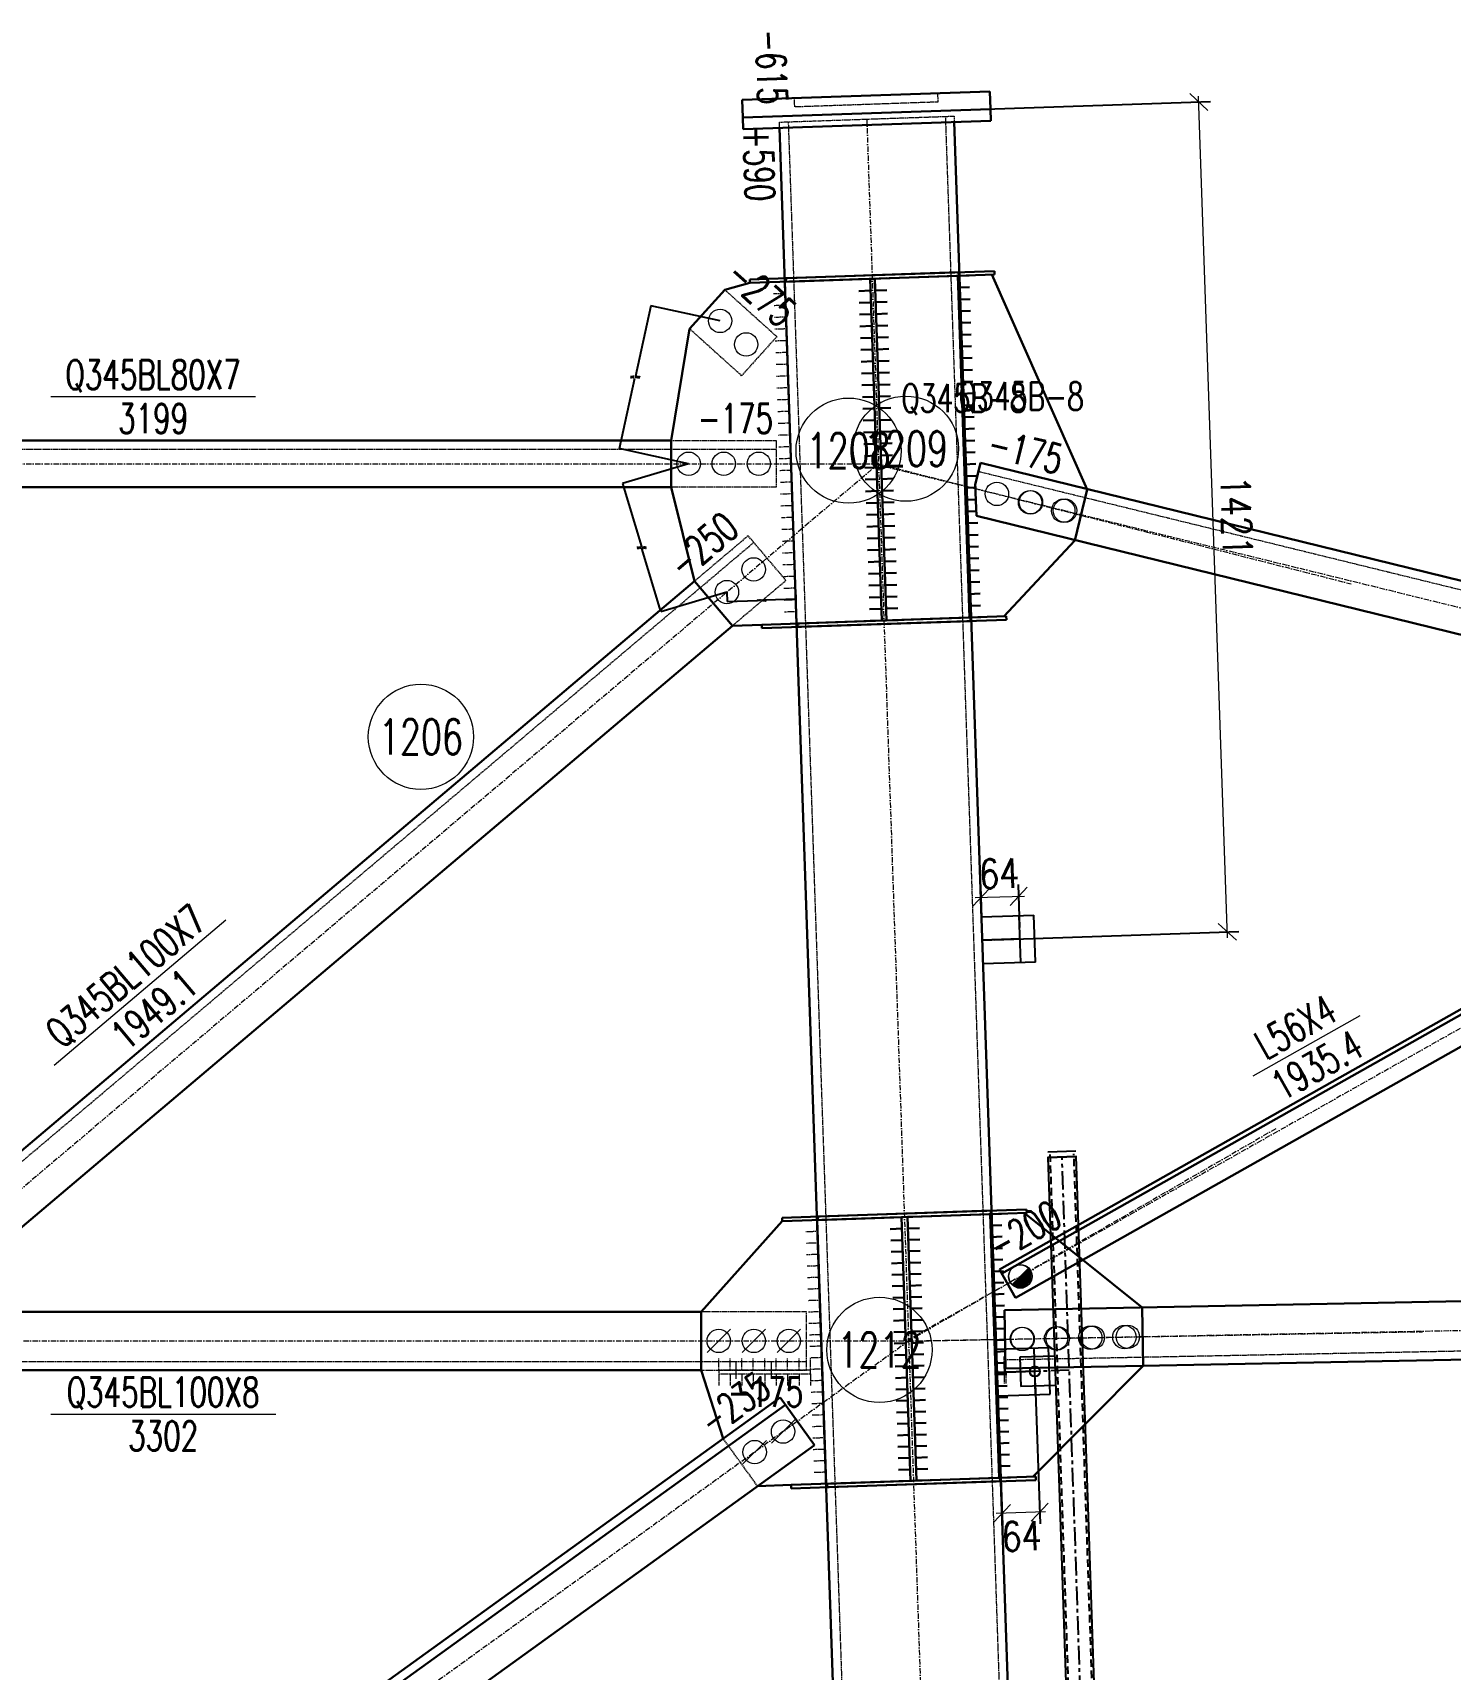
# Model space of a CAD drawing. Extents: x 200306 to 244369, y -126880 to -87343.
# Drawn here: x 230018 to 232443, y -92222 to -89422 of the extents above; entities that cross this region are included whole.
import ezdxf
from ezdxf.enums import TextEntityAlignment as Align

# ---------------------------------------------------------------- set-up
doc = ezdxf.new("R2010")
doc.units = 0
doc.header["$MEASUREMENT"] = 0
for name, pattern in [('CENTER', [50.8, 31.75, -6.35, 6.35, -6.35]), ('Dash', [2.75, 2, -0.75]), ('DashDot', [15.6, 9, -3, 0.6, -3]), ('DASHED', [19.05, 12.7, -6.35])]:
    doc.linetypes.add(name, pattern=pattern)
doc.layers.get('0').update_dxf_attribs({"linetype": 'CONTINUOUS', "lineweight": 25})
doc.layers.get('Defpoints').update_dxf_attribs({"linetype": 'CONTINUOUS'})
doc.styles.add('DimFont', font='simplex.shx', dxfattribs={"width": 0.8, "bigfont": 'gbhzfs.shx'})
doc.styles.get("Standard").update_dxf_attribs({"font": 'simplex.shx', "width": 0.7, "height": 3, "bigfont": 'gbhzfs.shx'})
doc.dimstyles.new('DHDxfDimStyleOpen30', dxfattribs={"dimtxt": 2.5, "dimasz": 2.5, "dimexe": 1.25, "dimexo": 0.625, "dimtad": 2, "dimtxsty": 'DimFont', "dimblk": 'OPEN30', "dimblk1": 'OPEN30', "dimblk2": 'OPEN30', "dimcen": 2.5, "dimadec": 0, "dimazin": 0, "dimtfac": 1, "dimtmove": 0, "dimatfit": 3, "dimldrblk": 'OPEN30', "dimfxl": 0, "dimarcsym": 0})
doc.dimstyles.new('ISO-25$0', dxfattribs={"dimtxt": 2, "dimasz": 1.5, "dimexe": 1.25, "dimexo": 0.625, "dimtad": 1, "dimdsep": 46, "dimtxsty": 'Standard', "dimcen": 2.5, "dimclrd": 150, "dimclre": 2, "dimclrt": 6, "dimadec": 0, "dimazin": 0, "dimtfac": 1, "dimtmove": 0, "dimatfit": 0, "dimfxl": 0, "dimarcsym": 0})

# ---------------------------------------------------------------- blocks, each defined once
blk = doc.blocks.new('T6355 [365-1875-1875-1875-365]')
at = {"color": 4, "linetype": 'DASHED'}
for p, q in [((0, 0), (0, -6365)), ((41, -6365), (41, 0))]:
    blk.add_line(p, q, dxfattribs=at)
at = {"color": 1, "linetype": 'CENTER'}
for p, q in [((20.5, -6360), (20.5, -5)), ((20.5, -370), (-38.5, -370))]:
    blk.add_line(p, q, dxfattribs=at)
at = {"color": 4}
for p, q in [((-3.5, -345), (-63.5, -345)), ((-63.5, -345), (-63.5, -395)), ((-3.5, -395), (-63.5, -395))]:
    blk.add_line(p, q, dxfattribs=at)
blk.add_lwpolyline([(44.5, -6360), (44.5, -5), (-3.5, -5), (-3.5, -6360)], close=True, dxfattribs=at)
blk.add_circle((-38.5, -370), 8.75, dxfattribs=at)
blk = doc.blocks.new('*D131')
at = {"color": 2, "linetype": 'Continuous', "lineweight": -2}
for p, q in [((231205.5, -90378.7), (231206.1, -90394.9)), ((231322.9, -90374.7), (231323.5, -90390.9))]:
    blk.add_line(p, q, dxfattribs=at)
at = {"color": 150, "linetype": 'Continuous', "lineweight": -2}
for p, q in [((231206.2, -90394.7), (231257.9, -90393)), ((231323.3, -90390.7), (231271.7, -90392.5))]:
    blk.add_line(p, q, dxfattribs=at)
at = {"color": 150, "linetype": 'Continuous'}
for points in [[(231206.2, -90394.7), (231206.2, -90394.8), (231206.1, -90394.7)], [(231323.3, -90390.7), (231323.3, -90390.7), (231323.5, -90390.7)]]:
    blk.add_solid(points, dxfattribs=at)
at = {"layer": 'Defpoints', "color": 0, "linetype": 'Continuous'}
for p in [(231205.5, -90378.6), (231322.9, -90374.6), (231323.5, -90390.7)]:
    blk.add_point(p, dxfattribs=at)
at = {"color": 6, "linetype": 'Continuous', "insert": (231264.8, -90392.7), "char_height": 3, "attachment_point": 5}
blk.add_mtext('\\A1;117.4980', dxfattribs=at)
blk = doc.blocks.new('*D132')
at = {"color": 2, "linetype": 'Continuous', "lineweight": -2}
for p, q in [((231140.1, -90159.1), (231026.9, -90192.8)), ((231205.5, -90378.6), (231092.3, -90412.4))]:
    blk.add_line(p, q, dxfattribs=at)
at = {"color": 150, "linetype": 'Continuous', "lineweight": -2}
for p, q in [((231027.1, -90192.9), (231059.3, -90300.9)), ((231092.4, -90412.1), (231060.2, -90304.1))]:
    blk.add_line(p, q, dxfattribs=at)
at = {"color": 150, "linetype": 'Continuous'}
for points in [[(231027.1, -90192.9), (231027.1, -90192.9), (231027, -90192.8)], [(231092.4, -90412.1), (231092.4, -90412.2), (231092.5, -90412.3)]]:
    blk.add_solid(points, dxfattribs=at)
at = {"layer": 'Defpoints', "color": 0, "linetype": 'Continuous'}
for p in [(231140.1, -90159.1), (231027, -90192.8), (231205.6, -90378.6)]:
    blk.add_point(p, dxfattribs=at)
at = {"color": 6, "linetype": 'Continuous', "insert": (231059.7, -90302.5), "char_height": 3, "attachment_point": 5}
blk.add_mtext('\\A1;229.1056', dxfattribs=at)
blk = doc.blocks.new('*D133')
at = {"color": 150, "linetype": 'Continuous', "lineweight": -2}
for p, q in [((231075.4, -89888.8), (231048.9, -90009.2)), ((231021.6, -90132.8), (231048.2, -90012.4))]:
    blk.add_line(p, q, dxfattribs=at)
at = {"color": 2, "linetype": 'Continuous', "lineweight": -2}
for p, q in [((231193.9, -89914.7), (231075.2, -89888.6)), ((231140.1, -90159), (231021.4, -90132.9))]:
    blk.add_line(p, q, dxfattribs=at)
at = {"color": 150, "linetype": 'Continuous'}
for points in [[(231075.4, -89888.8), (231075.4, -89888.8), (231075.4, -89888.6)], [(231021.6, -90132.8), (231021.7, -90132.8), (231021.6, -90132.9)]]:
    blk.add_solid(points, dxfattribs=at)
at = {"layer": 'Defpoints', "color": 0, "linetype": 'Continuous'}
for p in [(231075.4, -89888.6), (231194, -89914.7), (231140.1, -90159.1)]:
    blk.add_point(p, dxfattribs=at)
at = {"color": 6, "linetype": 'Continuous', "insert": (231048.5, -90010.8), "char_height": 3, "attachment_point": 5}
blk.add_mtext('\\A1;250.1822', dxfattribs=at)
blk = doc.blocks.new('_OBLIQUE')
at = {"color": 0, "linetype": 'ByBlock', "lineweight": -2}
blk.add_line((-0.5, -0.5), (0.5, 0.5), dxfattribs=at)
blk = doc.blocks.new('*D137')
at = {"color": 0, "linetype": 'Continuous', "lineweight": -2}
for p, q in [((231668.7, -91734.3), (231677, -91975)), ((231733.2, -91732.1), (231741.4, -91972.7))]:
    blk.add_line(p, q, dxfattribs=at)
at = {"color": 0, "linetype": 'Continuous', "lineweight": 0}
blk.add_line((231750.8, -91952.4), (231666.3, -91955.3), dxfattribs=at)
at = {"layer": 'Defpoints', "color": 0, "linetype": 'Continuous'}
for p in [(231668, -91714.3), (231732.5, -91712.1), (231676.3, -91955)]:
    blk.add_point(p, dxfattribs=at)
at = {"color": 0, "linetype": 'Continuous', "lineweight": 0, "xscale": 30, "yscale": 30, "zscale": 30}
for p, rotation in [((231676.3, -91955), 181.9641055181634), ((231740.8, -91952.8), 1.964105518163483)]:
    blk.add_blockref('_OBLIQUE', p, dxfattribs=dict(at, rotation=rotation))
at = {"color": 6, "linetype": 'Continuous', "insert": (231709.9, -91993.8), "char_height": 50, "attachment_point": 5, "rotation": 1.9641, "style": 'DimFont'}
blk.add_mtext('64', dxfattribs=at)
blk = doc.blocks.new('_OPEN30')
at = {"color": 0, "linetype": 'ByBlock', "lineweight": -2}
for p, q in [((-1, 0.268), (0, 0)), ((0, 0), (-1, -0.268)), ((0, 0), (-1, 0))]:
    blk.add_line(p, q, dxfattribs=at)
blk = doc.blocks.new('*D142')
at = {"color": 0, "linetype": 'Continuous', "lineweight": -2}
for p, q in [((231614, -89553.6), (232033, -89539.2)), ((231662.7, -90973.7), (232081.7, -90959.3))]:
    blk.add_line(p, q, dxfattribs=at)
at = {"color": 0, "linetype": 'Continuous', "lineweight": 0}
blk.add_line((232062.1, -90970), (232012.7, -89529.9), dxfattribs=at)
at = {"layer": 'Defpoints', "color": 0, "linetype": 'Continuous'}
for p in [(232013.1, -89539.9), (231594, -89554.3), (231642.7, -90974.4)]:
    blk.add_point(p, dxfattribs=at)
at = {"color": 0, "linetype": 'Continuous', "lineweight": 0, "xscale": 30, "yscale": 30, "zscale": 30}
for p, rotation in [((232013.1, -89539.9), 91.96410551816753), ((232061.8, -90960), 271.9641055181675)]:
    blk.add_blockref('_OBLIQUE', p, dxfattribs=dict(at, rotation=rotation))
at = {"color": 6, "linetype": 'Continuous', "insert": (232077.4, -90248.6), "char_height": 50, "attachment_point": 5, "rotation": 271.9641, "style": 'DimFont'}
blk.add_mtext('1421', dxfattribs=at)
blk = doc.blocks.new('*D143')
at = {"color": 0, "linetype": 'Continuous', "lineweight": -2}
for p, q in [((231642.1, -90954.4), (231640, -90881.1)), ((231706.6, -90952.5), (231704.4, -90879.2))]:
    blk.add_line(p, q, dxfattribs=at)
at = {"color": 0, "linetype": 'Continuous', "lineweight": 0}
blk.add_line((231630.6, -90901.4), (231715, -90898.9), dxfattribs=at)
at = {"layer": 'Defpoints', "color": 0, "linetype": 'Continuous'}
for p in [(231705, -90899.2), (231707.1, -90972.5), (231642.7, -90974.4)]:
    blk.add_point(p, dxfattribs=at)
at = {"color": 0, "linetype": 'Continuous', "lineweight": 0, "xscale": 30, "yscale": 30, "zscale": 30}
for p, rotation in [((231640.6, -90901.1), 181.65962780353), ((231705, -90899.2), 1.659627803529979)]:
    blk.add_blockref('_OBLIQUE', p, dxfattribs=dict(at, rotation=rotation))
at = {"color": 6, "linetype": 'Continuous', "insert": (231671.6, -90860.2), "char_height": 50, "attachment_point": 5, "rotation": 1.6596, "style": 'DimFont'}
blk.add_mtext('64', dxfattribs=at)
blk = doc.blocks.new('M20X45S')
at = {"color": 3, "linetype": 'Continuous', "lineweight": 13}
blk.add_circle((0, 0), 1, dxfattribs=at)
blk = doc.blocks.new('M20X55S')
at = {"color": 3, "linetype": 'Continuous', "lineweight": 13}
blk.add_line((-1, -1), (1, 1), dxfattribs=at)
blk.add_circle((0, 0), 1, dxfattribs=at)
blk = doc.blocks.new('M16X40S')
at = {"color": 3, "linetype": 'Continuous', "lineweight": 13}
blk.add_line((-0.707, -0.707), (0.707, 0.707), dxfattribs=at)
blk.add_circle((0, 0), 1, dxfattribs=at)
for radius in [0.9, 0.8, 0.7, 0.6, 0.5, 0.4, 0.3, 0.2, 0.1]:
    blk.add_arc((0, 0), radius, 225, 45, dxfattribs=at)

msp = doc.modelspace()

# ---------------------------------------------------------------- linework, layer by layer
at = {"color": 1, "linetype": 'Dash', "lineweight": 20}
for p, q in [((231321.61986, -89548.61207), (231321.10576, -89533.62089)), ((231566.47592, -89540.21509), (231321.61986, -89548.61207)), ((231565.96182, -89525.2239), (231566.47592, -89540.21509)), ((231295.49255, -89574.52277), (231594.31689, -89564.27502)), ((231310.48374, -89574.00867), (231553.42572, -96658.19907)), ((231579.3257, -89564.78912), (231822.26769, -96648.97953)), ((231594.31689, -89564.27502), (231594.65962, -89574.26915)), ((231295.83529, -89584.51689), (231295.49255, -89574.52277)), ((231245.04165, -89849.72848), (231304.85998, -89847.6771)), ((231304.85998, -89847.6771), (231284.87173, -89848.36257)), ((231600.72368, -89837.53089), (231659.1377, -89835.52766)), ((231201.79265, -89861.21752), (231290.94361, -89941.54252)), ((231305.55143, -89867.8397), (231285.56318, -89868.52517)), ((231306.24288, -89888.00231), (231286.25463, -89888.68778)), ((231306.93432, -89908.16491), (231286.94607, -89908.85038)), ((231230.69986, -90008.40575), (231141.5489, -89928.08074)), ((231307.62577, -89928.32752), (231287.63752, -89929.01298)), ((231290.94361, -89941.54252), (231230.69986, -90008.40575)), ((231308.31722, -89948.49012), (231288.32897, -89949.17559)), ((231309.00867, -89968.65272), (231289.02042, -89969.33819)), ((231309.70011, -89988.81533), (231289.71186, -89989.50079)), ((231310.39156, -90008.97793), (231290.40331, -90009.6634)), ((231311.08301, -90029.14053), (231291.09476, -90029.826)), ((231311.77445, -90049.30314), (231291.7862, -90049.98861)), ((231312.4659, -90069.46574), (231292.47765, -90070.15121)), ((231313.15735, -90089.62835), (231293.1691, -90090.31381)), ((228091.10642, -90134.05227), (231290.12602, -90134.05227)), ((231110.12602, -90119.05227), (231290.12602, -90119.05227)), ((231290.12602, -90119.05227), (231290.12602, -90199.05227)), ((231313.8488, -90109.79095), (231293.86055, -90110.47642)), ((231314.54024, -90129.95355), (231294.55199, -90130.63902)), ((231315.23169, -90150.11616), (231295.24344, -90150.80163)), ((231315.92314, -90170.27876), (231295.93489, -90170.96423)), ((231635.85027, -90172.02865), (236847.3151, -91450.59943)), ((231290.12602, -90199.05227), (231110.12602, -90199.05227)), ((231316.61458, -90190.44137), (231296.62633, -90191.12683)), ((231317.30603, -90210.60397), (231297.31778, -90211.28944)), ((231317.99748, -90230.76657), (231298.00923, -90231.45204)), ((231318.68893, -90250.92918), (231298.70068, -90251.61465)), ((231319.38037, -90271.09178), (231299.39212, -90271.77725)), ((231251.67676, -90293.77067), (229763.45354, -91552.48879)), ((231241.99007, -90282.31781), (231150.36662, -90359.81163)), ((231306.56803, -90358.67021), (231241.99007, -90282.31781)), ((231320.07182, -90291.25439), (231300.08357, -90291.93985)), ((231320.76327, -90311.41699), (231300.77502, -90312.10246)), ((231321.45471, -90331.57959), (231301.46646, -90332.26506)), ((231322.14616, -90351.7422), (231302.15791, -90352.42767)), ((231214.94487, -90436.16377), (231306.56803, -90358.67021)), ((231322.83761, -90371.9048), (231302.84936, -90372.59027)), ((231323.52906, -90392.06741), (231303.54081, -90392.75287)), ((231324.2205, -90412.23001), (231304.23225, -90412.91548)), ((231324.91195, -90432.39261), (231265.09362, -90434.444)), ((231324.91195, -90432.39261), (231304.9237, -90433.07808)), ((231679.18967, -90420.24318), (231620.77565, -90422.2464)), ((231655.77622, -91442.89973), (231714.18967, -91440.89653)), ((231300.09543, -91455.09729), (231359.91377, -91453.04591)), ((231359.91377, -91453.04591), (231339.92552, -91453.73137)), ((231360.58639, -91472.65964), (231340.59814, -91473.34511)), ((231361.25902, -91492.27337), (231341.27077, -91492.95884)), ((231361.93164, -91511.88711), (231341.94339, -91512.57257)), ((231362.60426, -91531.50084), (231342.61601, -91532.18631)), ((231363.27689, -91551.11457), (231343.28864, -91551.80004)), ((231363.94951, -91570.7283), (231343.96126, -91571.41377)), ((231364.62214, -91590.34204), (231344.63389, -91591.02751)), ((231682.24861, -91691.99582), (237332.16756, -91582.329)), ((231341.59661, -91609.93508), (231161.59661, -91609.93508)), ((231341.59661, -91709.93508), (231341.59661, -91609.93508)), ((231365.29476, -91609.95577), (231345.30651, -91610.64124)), ((231365.96739, -91629.5695), (231345.97914, -91630.25497)), ((231366.64001, -91649.18324), (231346.65176, -91649.86871)), ((231367.31263, -91668.79697), (231347.32438, -91669.48244)), ((228039.63583, -91694.93508), (231341.59661, -91694.93508)), ((231191.59661, -91709.93508), (231191.59661, -91689.94684)), ((231211.25151, -91709.93508), (231211.25151, -91689.94684)), ((231230.9064, -91709.93508), (231230.9064, -91689.94684)), ((231250.5613, -91709.93508), (231250.5613, -91689.94684)), ((231270.21619, -91709.93508), (231270.21619, -91689.94684)), ((231289.87109, -91709.93508), (231289.87109, -91689.94684)), ((231309.52599, -91709.93508), (231309.52599, -91689.94684)), ((231329.18088, -91709.93508), (231329.18088, -91689.94684)), ((231367.98526, -91688.4107), (231347.99701, -91689.09617)), ((231348.83578, -91709.93508), (231348.83578, -91689.94684)), ((231679.96785, -91706.78448), (231679.76634, -91686.79726)), ((231682.52079, -91706.96879), (231682.31928, -91686.98158)), ((231161.59661, -91709.93508), (231341.59661, -91709.93508)), ((231348.83578, -91709.93508), (231191.59661, -91709.93508)), ((231191.59661, -91709.93508), (231191.59661, -91715.93155)), ((231191.59661, -91715.93155), (231348.83578, -91715.93155)), ((231191.59661, -91715.93155), (231191.59661, -91735.91979)), ((231211.25151, -91715.93155), (231211.25151, -91735.91979)), ((231230.9064, -91715.93155), (231230.9064, -91735.91979)), ((231250.5613, -91715.93155), (231250.5613, -91735.91979)), ((231270.21619, -91715.93155), (231270.21619, -91735.91979)), ((231289.87109, -91715.93155), (231289.87109, -91735.91979)), ((231309.52599, -91715.93155), (231309.52599, -91735.91979)), ((231329.18088, -91715.93155), (231329.18088, -91735.91979)), ((231368.65788, -91708.02444), (231348.66963, -91708.70991)), ((231348.83578, -91715.93155), (231348.83578, -91709.93508)), ((231348.83578, -91715.93155), (231348.83578, -91735.91979)), ((231369.33051, -91727.63817), (231349.34226, -91728.32364)), ((231682.52079, -91706.96879), (231679.96785, -91706.78448)), ((231679.96785, -91706.78448), (231680.0283, -91712.78064)), ((231680.0283, -91712.78064), (231682.58124, -91712.96496)), ((231680.0283, -91712.78064), (231680.22981, -91732.76786)), ((231682.58124, -91712.96496), (231682.52079, -91706.96879)), ((231682.58124, -91712.96496), (231682.78274, -91732.95218)), ((231370.00313, -91747.2519), (231350.01488, -91747.93737)), ((231370.67576, -91766.86564), (231350.68751, -91767.5511)), ((231371.34838, -91786.47937), (231351.36013, -91787.16484)), ((231372.02101, -91806.0931), (231352.03276, -91806.77857)), ((231257.95577, -91908.1888), (231199.44728, -91827.0916)), ((231372.69363, -91825.70684), (231352.70538, -91826.3923)), ((231373.36625, -91845.32057), (231353.378, -91846.00604)), ((231374.03888, -91864.9343), (231354.05063, -91865.61977)), ((231374.7115, -91884.54804), (231354.72325, -91885.2335)), ((231729.66003, -91892.01239), (231671.24658, -91894.0156)), ((231375.38413, -91904.16177), (231315.56579, -91906.21315)), ((231375.38413, -91904.16177), (231355.39588, -91904.84724))]:
    msp.add_line(p, q, dxfattribs=at)
at = {"color": 2, "linetype": 'DashDot', "lineweight": 15}
for p, q in [((231444.90472, -89569.39889), (231708.75348, -97263.23092)), ((227916.10642, -90159.05227), (231465.12602, -90159.05227)), ((231465.16025, -90159.04939), (229690.61523, -91659.93444)), ((231458.74238, -90159.46701), (237131.52649, -91551.21697)), ((231464.58837, -90159.20051), (232273.94442, -90364.54847)), ((233397.57331, -90596.35935), (231511.6364, -91660.30938)), ((232144.66798, -91296.85884), (231516.91992, -91659.56722)), ((231511.60139, -91660.30155), (237361.48268, -91546.75339)), ((231516.0996, -91659.9593), (232395.95638, -91644.0832)), ((231516.5971, -91659.93473), (227771.98916, -94361.52386)), ((227864.63583, -91659.93508), (231516.59661, -91659.93508))]:
    msp.add_line(p, q, dxfattribs=at)
at = {"color": 7, "linetype": 'Continuous', "lineweight": 30}
for p, q in [((231450.45022, -89842.68429), (231430.46198, -89843.36976)), ((231458.44551, -89842.41011), (231478.43375, -89841.72464)), ((231600.72368, -89837.53089), (231620.19502, -89836.86314)), ((231451.14167, -89862.8469), (231431.15343, -89863.53237)), ((231459.13696, -89862.57271), (231479.1252, -89861.88724)), ((231459.82841, -89882.73532), (231479.81664, -89882.04985)), ((231601.41513, -89857.69349), (231620.88647, -89857.02575)), ((231602.10658, -89877.85609), (231621.57792, -89877.18835)), ((231451.83311, -89883.0095), (231431.84488, -89883.69497)), ((231452.52456, -89903.17211), (231432.53633, -89903.85757)), ((231460.51986, -89902.89792), (231480.50809, -89902.21245)), ((231602.79802, -89898.0187), (231622.26936, -89897.35096)), ((231453.21601, -89923.33471), (231433.22777, -89924.02018)), ((231461.2113, -89923.06052), (231481.19954, -89922.37506)), ((231603.48947, -89918.1813), (231622.96081, -89917.51356)), ((231604.18092, -89938.3439), (231623.65226, -89937.67616)), ((231453.90746, -89943.49731), (231433.91922, -89944.18278)), ((231454.5989, -89963.65992), (231434.61067, -89964.34539)), ((231461.90275, -89943.22313), (231481.89099, -89942.53766)), ((231462.5942, -89963.38573), (231482.58243, -89962.70026)), ((231604.87236, -89958.50651), (231624.3437, -89957.83877)), ((231455.29035, -89983.82252), (231435.30211, -89984.50799)), ((231463.28564, -89983.54834), (231483.27388, -89982.86287)), ((231605.56381, -89978.66911), (231625.03515, -89978.00137)), ((231455.9818, -90003.98513), (231435.99356, -90004.67059)), ((231463.97709, -90003.71094), (231483.96533, -90003.02547)), ((231606.25526, -89998.83172), (231625.7266, -89998.16398)), ((231606.94671, -90018.99432), (231626.41805, -90018.32658)), ((231456.67324, -90024.14773), (231436.68501, -90024.8332)), ((231457.36469, -90044.31033), (231437.37645, -90044.9958)), ((231464.66854, -90023.87354), (231484.65677, -90023.18808)), ((231465.35999, -90044.03615), (231485.34822, -90043.35068)), ((231607.63815, -90039.15692), (231627.10949, -90038.48918)), ((231458.05614, -90064.47294), (231438.0679, -90065.15841)), ((231466.05143, -90064.19875), (231486.03967, -90063.51328)), ((231608.3296, -90059.31953), (231627.80094, -90058.65179)), ((231458.74759, -90084.63554), (231438.75935, -90085.32101)), ((231459.43903, -90104.79815), (231439.4508, -90105.48361)), ((231466.74288, -90084.36135), (231486.73112, -90083.67589)), ((231467.43433, -90104.52396), (231487.42256, -90103.83849)), ((231609.02105, -90079.48213), (231628.49239, -90078.81439)), ((231609.71249, -90099.64474), (231629.18383, -90098.977)), ((231460.13048, -90124.96075), (231440.14224, -90125.64622)), ((231468.12577, -90124.68656), (231488.11401, -90124.0011)), ((231610.40394, -90119.80734), (231629.87528, -90119.1396)), ((231460.82193, -90145.12335), (231440.83369, -90145.80882)), ((231468.81722, -90144.84917), (231488.80546, -90144.1637)), ((231611.09539, -90139.96994), (231630.56673, -90139.3022)), ((231611.78683, -90160.13255), (231631.25818, -90159.46481)), ((231461.51337, -90165.28596), (231441.52514, -90165.97142)), ((231462.20482, -90185.44856), (231442.21658, -90186.13403)), ((231469.50867, -90165.01177), (231489.4969, -90164.3263)), ((231470.20012, -90185.17437), (231490.18835, -90184.48891)), ((231612.47828, -90180.29515), (231631.94962, -90179.62741)), ((231462.89627, -90205.61117), (231442.90803, -90206.29663)), ((231470.89156, -90205.33698), (231490.8798, -90204.65151)), ((231613.16973, -90200.45776), (231632.64107, -90199.79001)), ((231463.58772, -90225.77377), (231443.59948, -90226.45924)), ((231464.27916, -90245.93637), (231444.29093, -90246.62184)), ((231471.58301, -90225.49958), (231491.57125, -90224.81411)), ((231472.27446, -90245.66219), (231492.26269, -90244.97672)), ((231613.86118, -90220.62036), (231633.33252, -90219.95262)), ((231614.55262, -90240.78296), (231634.02396, -90240.11522)), ((231464.97061, -90266.09898), (231444.98237, -90266.78444)), ((231472.9659, -90265.82479), (231492.95414, -90265.13932)), ((231615.24407, -90260.94557), (231634.71541, -90260.27783)), ((231465.66206, -90286.26158), (231445.67382, -90286.94705)), ((231473.65735, -90285.98739), (231493.64559, -90285.30193)), ((231615.93552, -90281.10817), (231635.40686, -90280.44043)), ((231616.62696, -90301.27078), (231636.0983, -90300.60303)), ((231466.3535, -90306.42419), (231446.36527, -90307.10965)), ((231467.04495, -90326.58679), (231447.05671, -90327.27226)), ((231474.3488, -90306.15), (231494.33703, -90305.46453)), ((231475.04025, -90326.3126), (231495.02848, -90325.62713)), ((231617.31841, -90321.43338), (231636.78975, -90320.76564)), ((231467.7364, -90346.74939), (231447.74816, -90347.43486)), ((231475.73169, -90346.47521), (231495.71993, -90345.78974)), ((231618.00986, -90341.59598), (231637.4812, -90340.92824)), ((231468.42784, -90366.912), (231448.43961, -90367.59746)), ((231476.42314, -90366.63781), (231496.41138, -90365.95234)), ((231477.11459, -90386.80041), (231497.10282, -90386.11495)), ((231618.70131, -90361.75859), (231638.17265, -90361.09085)), ((231619.39275, -90381.92119), (231638.86409, -90381.25345)), ((231469.11929, -90387.0746), (231449.13106, -90387.76007)), ((231469.81074, -90407.2372), (231449.8225, -90407.92267)), ((231477.80603, -90406.96302), (231497.79427, -90406.27755)), ((231620.0842, -90402.0838), (231639.55554, -90401.41605)), ((231470.50219, -90427.39981), (231450.51395, -90428.08528)), ((231478.49748, -90427.12562), (231498.48572, -90426.44015)), ((231620.77565, -90422.2464), (231640.24699, -90421.57866)), ((233361.61752, -90593.68064), (231676.00165, -91544.61969)), ((231504.50459, -91448.08737), (231484.51636, -91448.77284)), ((231514.49871, -91447.74464), (231534.48695, -91447.05917)), ((231655.77622, -91442.89973), (231675.24737, -91442.232)), ((231505.17722, -91467.70111), (231485.18898, -91468.38657)), ((231515.17133, -91467.35837), (231535.15957, -91466.67291)), ((231656.44884, -91462.51347), (231675.91999, -91461.84573)), ((231505.84984, -91487.31484), (231485.8616, -91488.00031)), ((231515.84396, -91486.97211), (231535.83219, -91486.28664)), ((231516.51658, -91506.58584), (231536.50482, -91505.90037)), ((231657.12146, -91482.1272), (231676.59262, -91481.45947)), ((231657.79409, -91501.74093), (231677.26524, -91501.0732)), ((231506.52246, -91506.92857), (231486.53423, -91507.61404)), ((231507.19509, -91526.54231), (231487.20685, -91527.22777)), ((231517.18921, -91526.19957), (231537.17744, -91525.51411)), ((231658.46671, -91521.35467), (231677.93787, -91520.68693)), ((231507.86771, -91546.15604), (231487.87948, -91546.84151)), ((231517.86183, -91545.81331), (231537.85007, -91545.12784)), ((231659.13934, -91540.9684), (231678.61049, -91540.30067)), ((231659.81196, -91560.58213), (231679.28311, -91559.9144)), ((231508.54034, -91565.76977), (231488.5521, -91566.45524)), ((231509.21296, -91585.38351), (231489.22473, -91586.06897)), ((231518.53446, -91565.42704), (231538.52269, -91564.74157)), ((231519.20708, -91585.04077), (231539.19532, -91584.35531)), ((231660.48459, -91580.19587), (231679.95574, -91579.52813)), ((231509.88559, -91604.99724), (231489.89735, -91605.68271)), ((231519.8797, -91604.65451), (231539.86794, -91603.96904)), ((231661.15721, -91599.8096), (231680.62836, -91599.14187)), ((231510.55821, -91624.61097), (231490.56997, -91625.29644)), ((231511.23084, -91644.22471), (231491.2426, -91644.91017)), ((231520.55233, -91624.26824), (231540.54056, -91623.58277)), ((231521.22495, -91643.88197), (231541.21319, -91643.19651)), ((231661.82984, -91619.42333), (231681.30099, -91618.7556)), ((231662.50246, -91639.03707), (231681.97361, -91638.36933)), ((231511.90346, -91663.83844), (231491.91522, -91664.52391)), ((231521.89758, -91663.49571), (231541.88581, -91662.81024)), ((231663.17508, -91658.6508), (231682.64624, -91657.98306)), ((231512.57608, -91683.45217), (231492.58785, -91684.13764)), ((231522.5702, -91683.10944), (231542.55844, -91682.42397)), ((231523.24283, -91702.72317), (231543.23106, -91702.0377)), ((231663.84771, -91678.26453), (231683.31886, -91677.5968)), ((231664.52033, -91697.87827), (231683.99148, -91697.21053)), ((231513.24871, -91703.06591), (231493.26047, -91703.75137)), ((231513.92133, -91722.67964), (231493.9331, -91723.36511)), ((231523.91545, -91722.33691), (231543.90369, -91721.65144)), ((231665.19296, -91717.492), (231684.66411, -91716.82426)), ((231514.59396, -91742.29337), (231494.60572, -91742.97884)), ((231524.58808, -91741.95064), (231544.57631, -91741.26517)), ((231665.86558, -91737.10573), (231685.33673, -91736.438)), ((231666.53821, -91756.71947), (231686.00936, -91756.05173)), ((231305.54069, -91769.04564), (227954.25421, -94186.86863)), ((231515.26658, -91761.90711), (231495.27835, -91762.59257)), ((231515.93921, -91781.52084), (231495.95097, -91782.20631)), ((231525.2607, -91761.56437), (231545.24894, -91760.8789)), ((231525.93332, -91781.17811), (231545.92156, -91780.49264)), ((231667.21083, -91776.3332), (231686.68198, -91775.66546)), ((231516.61183, -91801.13457), (231496.62359, -91801.82004)), ((231526.60595, -91800.79184), (231546.59418, -91800.10637)), ((231667.88346, -91795.94693), (231687.35461, -91795.2792)), ((231517.28445, -91820.74831), (231497.29622, -91821.43377)), ((231517.95708, -91840.36204), (231497.96884, -91841.04751)), ((231527.27857, -91820.40557), (231547.26681, -91819.7201)), ((231527.9512, -91840.0193), (231547.93943, -91839.33384)), ((231668.55608, -91815.56067), (231688.02723, -91814.89293)), ((231669.2287, -91835.1744), (231688.69986, -91834.50666)), ((231518.6297, -91859.97577), (231498.64147, -91860.66124)), ((231528.62382, -91859.63304), (231548.61206, -91858.94757)), ((231669.90133, -91854.78813), (231689.37248, -91854.1204)), ((231519.30233, -91879.5895), (231499.31409, -91880.27497)), ((231529.29645, -91879.24677), (231549.28468, -91878.5613)), ((231529.96907, -91898.8605), (231549.95731, -91898.17504)), ((231670.57395, -91874.40187), (231690.0451, -91873.73413)), ((231671.24658, -91894.0156), (231690.71773, -91893.34786)), ((231519.97495, -91899.20324), (231499.98672, -91899.88871))]:
    msp.add_line(p, q, dxfattribs=at)
at = {"color": 7, "linetype": 'Continuous', "lineweight": 13}
for p, q in [((230048.78616, -90044.05227), (230398.78616, -90044.05227)), ((230348.38632, -90939.88658), (230054.42926, -91188.51129)), ((232288.54264, -91103.75808), (232105.64082, -91206.94202)), ((230048.44302, -91784.93508), (230433.44302, -91784.93508))]:
    msp.add_line(p, q, dxfattribs=at)
at = {"color": 3, "linetype": 'Continuous'}
for p, q in [((231708.51335, -91012.49014), (231705.77148, -90932.53714)), ((231733.49867, -91011.63331), (231730.75679, -90931.68031)), ((231754.63164, -91336.09963), (231802.60344, -91334.45451)), ((231754.97438, -91346.09376), (231802.94618, -91344.44863)), ((231733.87567, -91752.05539), (231731.13379, -91672.10239)), ((231758.86098, -91751.19855), (231756.11911, -91671.24555))]:
    msp.add_line(p, q, dxfattribs=at)
at = {"color": 7, "linetype": 'Continuous', "lineweight": 30}
for points in [[(231655.40923, -89522.15644), (231231.65834, -89536.68835)], [(231231.65834, -89536.68835), (231232.68654, -89566.67073)], [(231656.43744, -89552.13881), (231655.40923, -89522.15644)], [(231232.68654, -89566.67073), (231656.43744, -89552.13881)], [(231656.43744, -89552.13881), (231232.68654, -89566.67073)], [(231232.68654, -89566.67073), (231233.37201, -89586.65898)], [(231233.37201, -89586.65898), (231657.1229, -89572.12706)], [(231594.65962, -89574.26915), (231836.91614, -96638.4713)], [(231657.1229, -89572.12706), (231656.43744, -89552.13881)], [(231538.0918, -96648.71905), (231295.83529, -89584.51689)], [(231201.79265, -89861.21752), (231244.89523, -89849.7335)], [(231244.83601, -89843.73201), (231602.11835, -89831.47953)], [(231245.04165, -89849.72848), (231244.83601, -89843.73201)], [(231244.89523, -89849.7335), (231245.04165, -89849.72848)], [(231602.32399, -89837.47601), (231245.04165, -89849.72848)], [(231304.85998, -89847.6771), (231324.91195, -90432.39261)], [(231663.33774, -89829.3801), (231306.16628, -89841.62877)], [(231306.16628, -89841.62877), (231306.37192, -89847.62525)], [(231306.37192, -89847.62525), (231663.54338, -89835.37658)], [(231458.44551, -89842.41011), (231450.45022, -89842.68429)], [(231450.45022, -89842.68429), (231470.50219, -90427.39981)], [(231478.49748, -90427.12562), (231458.44551, -89842.41011)], [(231620.77565, -90422.2464), (231600.72368, -89837.53089)], [(231602.11835, -89831.47953), (231602.32399, -89837.47601)], [(231659.1377, -89835.52766), (231821.79587, -90202.9545)], [(231663.54338, -89835.37658), (231663.33774, -89829.3801)], [(231141.5489, -89928.08074), (231201.79265, -89861.21752)], [(231110.12602, -90119.05227), (231141.5489, -89928.08074)], [(228271.10642, -90119.05227), (231110.12602, -90119.05227)], [(231110.12602, -90199.05227), (231110.12602, -90119.05227)], [(231630.13174, -90195.33741), (231639.42435, -90157.46067)], [(231639.42435, -90157.46067), (236656.64949, -91388.37706)], [(231110.12602, -90199.05227), (228271.10642, -90199.05227)], [(231150.36676, -90359.81215), (231110.12602, -90199.05227)], [(231632.54785, -90248.44262), (231630.13174, -90195.33741)], [(231821.79587, -90202.9545), (231800.90218, -90290.3203)], [(233252.71668, -90645.93172), (231632.54785, -90248.44262)], [(231800.90218, -90290.3203), (231679.18967, -90420.24318)], [(231150.36662, -90359.81163), (229845.38881, -91463.54338)], [(231214.94408, -90436.1638), (231150.36676, -90359.81215)], [(229909.9664, -91539.89608), (231214.94487, -90436.16377)], [(231265.09362, -90434.444), (231214.94408, -90436.1638)], [(231265.09362, -90434.444), (231622.37596, -90422.19152)], [(231265.29926, -90440.44047), (231265.09362, -90434.444)], [(231622.5816, -90428.18799), (231265.29926, -90440.44047)], [(231683.59535, -90420.09209), (231326.42388, -90432.34076)], [(231326.42388, -90432.34076), (231326.62952, -90438.33724)], [(231326.62952, -90438.33724), (231683.80099, -90426.08856)], [(231470.50219, -90427.39981), (231478.49748, -90427.12562)], [(231622.37596, -90422.19152), (231622.5816, -90428.18799)], [(231683.80099, -90426.08856), (231683.59535, -90420.09209)], [(233357.68674, -90586.71294), (231672.07087, -91537.65199)], [(231699.58635, -91586.42593), (233385.20222, -90635.48688)], [(231642.67444, -90974.38154), (231707.13067, -90972.17111)], [(231299.88979, -91449.10081), (231657.17213, -91436.84834)], [(231300.09543, -91455.09729), (231299.88979, -91449.10081)], [(231657.37777, -91442.84481), (231300.09543, -91455.09729)], [(231718.39125, -91434.74892), (231361.22625, -91446.99737)], [(231361.22625, -91446.99737), (231361.43189, -91452.99384)], [(231361.43189, -91452.99384), (231718.59689, -91440.74539)], [(231504.50459, -91448.08737), (231514.49871, -91447.74464)], [(231519.97495, -91899.20324), (231504.50459, -91448.08737)], [(231514.49871, -91447.74464), (231529.96907, -91898.8605)], [(231671.24658, -91894.0156), (231655.77622, -91442.89973)], [(231657.17213, -91436.84834), (231657.37777, -91442.84481)], [(231714.18967, -91440.89653), (231915.84895, -91602.7091)], [(231718.59689, -91440.74539), (231718.39125, -91434.74892)], [(231161.59661, -91609.93508), (231299.94902, -91455.10231)], [(231299.94902, -91455.10231), (231300.09543, -91455.09729)], [(231359.91377, -91453.04591), (231375.38413, -91904.16177)], [(231672.07087, -91537.65199), (231699.58635, -91586.42593)], [(233481.53416, -91572.05508), (231680.59904, -91607.01183)], [(231161.59661, -91609.93508), (229877.59337, -91609.93508)], [(231161.59661, -91709.93508), (231161.59661, -91609.93508)], [(231680.59904, -91607.01183), (231682.53971, -91706.993)], [(231682.53971, -91706.993), (236809.34221, -91607.48004)], [(231915.84895, -91602.7091), (231917.73594, -91702.69066)], [(228219.63583, -91709.93508), (231161.59661, -91709.93508)], [(231199.44728, -91827.0916), (231161.59661, -91709.93508)], [(231668.03675, -91713.94679), (231732.49298, -91711.73635)], [(231917.73594, -91702.69066), (231729.66003, -91892.01239)], [(231296.76442, -91756.88106), (227945.47794, -94174.70405)], [(231355.27291, -91837.97827), (231296.76442, -91756.88106)], [(228003.98643, -94255.80125), (231355.27291, -91837.97827)], [(231315.56579, -91906.21315), (231672.84813, -91893.96068)], [(231734.06725, -91891.86125), (231376.90226, -91904.10971)], [(231377.1079, -91910.10618), (231734.27289, -91897.85773)], [(231672.84813, -91893.96068), (231673.05377, -91899.95715)], [(231734.27289, -91897.85773), (231734.06725, -91891.86125)], [(231315.56579, -91906.21315), (231257.95577, -91908.1888)], [(231315.77143, -91912.20963), (231315.56579, -91906.21315)], [(231673.05377, -91899.95715), (231315.77143, -91912.20963)], [(231376.90226, -91904.10971), (231377.1079, -91910.10618)], [(231529.96907, -91898.8605), (231519.97495, -91899.20324)]]:
    msp.add_lwpolyline(points, dxfattribs=at)
at = {"color": 3, "linetype": 'Continuous'}
for points in [[(231641.3035, -90934.40504), (231730.74505, -90931.33777)], [(231644.04537, -91014.35804), (231733.48692, -91011.29077)], [(231666.66581, -91673.97029), (231756.10736, -91670.90302)], [(231669.40769, -91753.92329), (231758.84923, -91750.85602)]]:
    msp.add_lwpolyline(points, dxfattribs=at)
at = {"color": 3, "linetype": 'Continuous', "lineweight": 20}
for points in [[(231221.59661, -91724.93508), (231221.59661, -91694.93508)], [(231281.59661, -91724.93508), (231281.59661, -91694.93508)]]:
    msp.add_lwpolyline(points, dxfattribs=at)
at = {"color": 7, "linetype": 'Continuous', "lineweight": 13}
for centre in [(231413.8278, -90136.64179), (231511.80783, -90133.28171), (230681.98349, -90626.30165), (231466.59078, -91675.21077)]:
    msp.add_circle(centre, 90, dxfattribs=at)

# ---------------------------------------------------------------- block references
at = {"color": 3, "linetype": 'Continuous', "lineweight": 13, "xscale": 20, "yscale": 20, "zscale": 20}
for name, p in [('M20X45S', (231193.95852, -89914.73038)), ('M20X45S', (231238.534, -89954.89288)), ('M20X45S', (231140.12602, -90159.05227)), ('M20X45S', (231200.12602, -90159.05227)), ('M20X45S', (231260.12602, -90159.05227)), ('M20X45S', (231667.55005, -90210.69548)), ('M20X45S', (231667.55005, -90210.69548)), ('M20X45S', (231724.31629, -90225.09808)), ('M20X45S', (231725.82196, -90224.9918)), ('M20X45S', (231781.08253, -90239.50068)), ('M20X45S', (231784.09386, -90239.28812)), ('M20X45S', (231251.37265, -90339.86792)), ('M20X45S', (231205.56116, -90378.61462)), ('M16X40S', (231707.61598, -91549.74763)), ('M16X40S', (231707.98544, -91549.17092)), ('M20X55S', (231191.59661, -91659.93508)), ('M20X55S', (231251.59661, -91659.93508)), ('M20X55S', (231311.59661, -91659.93508)), ('M20X45S', (231710.42212, -91656.45295)), ('M20X45S', (231711.56368, -91656.42021)), ('M20X45S', (231768.86079, -91655.39849)), ('M20X45S', (231771.55238, -91655.25581)), ('M20X45S', (231827.29946, -91654.34402)), ('M20X45S', (231831.54108, -91654.09141)), ('M20X45S', (231885.73814, -91653.28956)), ('M20X45S', (231891.52978, -91652.92701)), ('M20X55S', (231301.68901, -91814.98257)), ('M20X55S', (231253.03069, -91850.08765))]:
    msp.add_blockref(name, p, dxfattribs=at)
at = {"rotation": 1.96410551869218}
msp.add_blockref('T6355 [365-1875-1875-1875-365]', (231758.30096, -91340.97674), dxfattribs=at)

# ---------------------------------------------------------------- texts
at = {"color": 7, "linetype": 'Continuous', "lineweight": 13, "width": 0.7}
for s, rotation, p in [('-615', 271.96410552, (231281.74275, -89479.93845)), ('+590', 271.96410552, (231260.41372, -89645.76689)), ('-275', 317.98115287, (231264.04045, -89866.8266)), ('-175', 346.21542705, (231716.34344, -90137.71977)), ('-250', 40.22406838, (231164.3266, -90298.89016)), ('Q345BL100X7', 40.22406838, (230177.19106, -91035.56679)), ('1949.1', 40.22406838, (230225.62452, -91092.83108)), ('L56X4', 29.42948869, (232178.66618, -91122.68892)), ('1935.4', 29.42948869, (232215.51728, -91188.01118)), ('-200', 29.42948869, (231714.61259, -91470.59621)), ('-235', 35.8089844, (231218.05569, -91767.42555))]:
    msp.add_text(s, height=50, rotation=rotation, dxfattribs=at).set_placement(p, align=Align.MIDDLE_CENTER)
for s, height, p in [('Q345BL80X7', 50, (230223.78616, -90006.55227)), ('3199', 50, (230223.78616, -90081.55227)), ('-175', 50, (231220.12602, -90081.55227)), ('1209', 60, (231511.80783, -90133.28171)), ('1208', 60, (231413.8278, -90136.64179)), ('1206', 60, (230681.98349, -90626.30165)), ('1212', 60, (231466.59078, -91675.21077)), ('Q345BL100X8', 50, (230240.94302, -91747.43508)), ('-175', 50, (231271.59661, -91747.43508)), ('3302', 50, (230240.94302, -91822.43508))]:
    msp.add_text(s, height=height, dxfattribs=at).set_placement(p, align=Align.MIDDLE_CENTER)
for p in [(231601.80783, -90043.28171), (231503.8278, -90046.64179)]:
    msp.add_text('Q345B-8', height=48, dxfattribs=at).set_placement(p, align=Align.MIDDLE_LEFT)

# ---------------------------------------------------------------- dimensions: what is measured, and where the dimension line sits
at = {"color": 3, "linetype": 'Continuous'}
for p1, p2, distance, dimstyle, override, picture, middle in [((231642.67444, -90974.38154), (231593.97416, -89554.2809), -419.32547, 'DHDxfDimStyleOpen30', {"dimtxt": 50, "dimasz": 30, "dimexe": 20, "dimexo": 20, "dimgap": 15, "dimdec": 0, "dimblk1": 'OBLIQUE', "dimblk2": 'OBLIQUE', "dimsah": 1, "dimdle": 10, "dimclrt": 6, "dimlwd": 0}, '*D142', (232077.37991, -90248.58858)), ((231140.12602, -90159.05227), (231193.95852, -89914.73038), 121.3809, 'ISO-25$0', {"dimtxt": 0.18, "dimasz": 0.18, "dimexe": 0.18, "dimexo": 0.0625, "dimgap": 0.09, "dimtad": 0, "dimtih": 1, "dimtoh": 1, "dimdec": 4, "dimzin": 0, "dimcen": 0.09, "dimtdec": 4, "dimtofl": 0, "dimtolj": 1, "dimtzin": 0}, '*D133', (231048.50461, -90010.77341)), ((231205.56116, -90378.61462), (231140.12602, -90159.05227), 118.01129, 'ISO-25$0', {"dimtxt": 0.18, "dimasz": 0.18, "dimexe": 0.18, "dimexo": 0.0625, "dimgap": 0.09, "dimtad": 0, "dimtih": 1, "dimtoh": 1, "dimdec": 4, "dimzin": 0, "dimcen": 0.09, "dimtdec": 4, "dimtofl": 0, "dimtolj": 1, "dimtzin": 0}, '*D132', (231059.748, -90302.53879)), ((231205.50127, -90378.63247), (231322.93022, -90374.60542), -16.10962, 'ISO-25$0', {"dimtxt": 0.18, "dimasz": 0.18, "dimexe": 0.18, "dimexo": 0.0625, "dimgap": 0.09, "dimtad": 0, "dimtih": 1, "dimtoh": 1, "dimdec": 4, "dimzin": 0, "dimcen": 0.09, "dimtdec": 4, "dimtofl": 0, "dimtolj": 1, "dimtzin": 0}, '*D131', (231264.76788, -90392.7191))]:
    dim = msp.add_aligned_dim(p1=p1, p2=p2, distance=distance, dimstyle=dimstyle, override=override, dxfattribs=at)
    dim.commit()
    dim.dimension.update_dxf_attribs({"geometry": picture, "text_midpoint": middle})
for base, p1, p2, angle, picture, middle in [((231705.01876, -90899.21858), (231642.67444, -90974.38154), (231707.14242, -90972.51364), 1.6596278, '*D143', (231672.78477, -90900.15253)), ((231676.30235, -91954.97178), (231732.50473, -91712.07889), (231668.0485, -91714.28932), 181.96410552, '*D137', (231708.53047, -91953.86656))]:
    dim = msp.add_linear_dim(base=base, p1=p1, p2=p2, angle=angle, dimstyle='DHDxfDimStyleOpen30', override={"dimtxt": 50, "dimasz": 30, "dimexe": 20, "dimexo": 20, "dimgap": 15, "dimdec": 0, "dimblk1": 'OBLIQUE', "dimblk2": 'OBLIQUE', "dimsah": 1, "dimdle": 10, "dimclrt": 6, "dimlwd": 0}, dxfattribs=at)
    dim.commit()
    dim.dimension.update_dxf_attribs({"geometry": picture, "text_midpoint": middle, "dimtype": 161})

doc.saveas('drawing.dxf')
